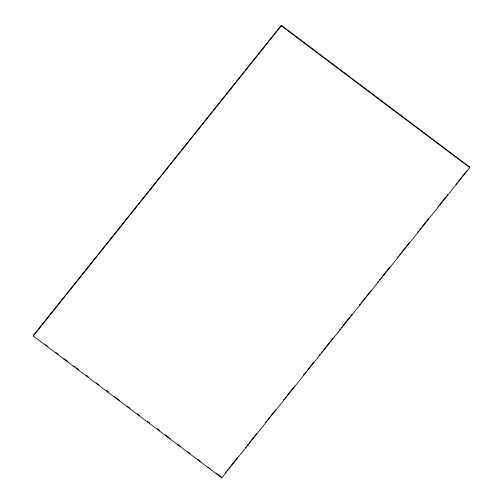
<?xml version="1.0" encoding="UTF-8"?>
<svg xmlns="http://www.w3.org/2000/svg" width="503" height="503" viewBox="0 0 503 503"><rect width="100%" height="100%" fill="white"/><g stroke="black" fill="none" stroke-linecap="round" stroke-linejoin="round"><path stroke-width="0.75" d="M281.573 26.081L281.328 25.15L281.284 25.823L33.286 336.029L221.729 477.85L469.727 167.644L469.727 167.097L468.576 166.267M225.162 473.015L226.136 471.789M227.117 470.563L228.098 469.337M229.079 468.111L237.41 457.686M245.257 447.877L246.231 446.651M247.212 445.425L248.193 444.199M249.174 442.973L256.524 433.775M265.351 422.74L266.326 421.514M267.307 420.288L275.638 409.87M283.485 400.061L284.465 398.835M285.44 397.609L286.421 396.383M287.402 395.157L294.758 385.958M303.579 374.924L304.56 373.698M305.535 372.471L306.516 371.245M307.496 370.019L313.872 362.053M319.26 355.307L320.241 354.081M321.222 352.855L322.203 351.628M323.184 350.402L332.986 338.142M339.355 330.169L340.336 328.943M341.317 327.717L342.298 326.491M343.279 325.265L352.1 314.23M359.45 305.038L360.431 303.812M361.412 302.586L371.214 290.325M377.583 282.353L378.564 281.127M379.545 279.901L380.526 278.675M381.507 277.449L390.328 266.414M397.678 257.215L398.659 255.989M399.64 254.763L400.621 253.537M401.601 252.311L409.442 242.503M417.773 232.084L418.754 230.858M419.735 229.632L420.715 228.406M421.696 227.18L428.556 218.598M437.868 206.947L438.849 205.721M439.829 204.495L447.67 194.686M456.001 184.268L456.982 183.042M457.963 181.816L466.784 170.775M34.43 334.363L33.286 336.029L33.286 335.482L281.284 25.276L469.727 167.097M281.284 25.823L469.727 167.644M45.509 344.681L48.018 346.567M55.544 352.232L58.052 354.118M63.692 358.369L68.081 361.67M73.727 365.92L74.985 366.863M76.236 367.806L78.745 369.692M86.271 375.357L88.779 377.244M96.306 382.909L98.814 384.801M106.34 390.46L108.849 392.353M114.489 396.597L119.507 400.375M127.033 406.034L129.541 407.927M137.067 413.585L139.576 415.478M147.102 421.137L149.611 423.029M157.137 428.694L159.646 430.581M165.286 434.825L170.303 438.603M177.829 444.268L180.338 446.155M187.864 451.82L190.373 453.706M197.899 459.371L200.408 461.257M207.934 466.922L210.443 468.809M216.083 473.059L221.1 476.831M221.729 477.303L221.729 477.85"/></g></svg>
